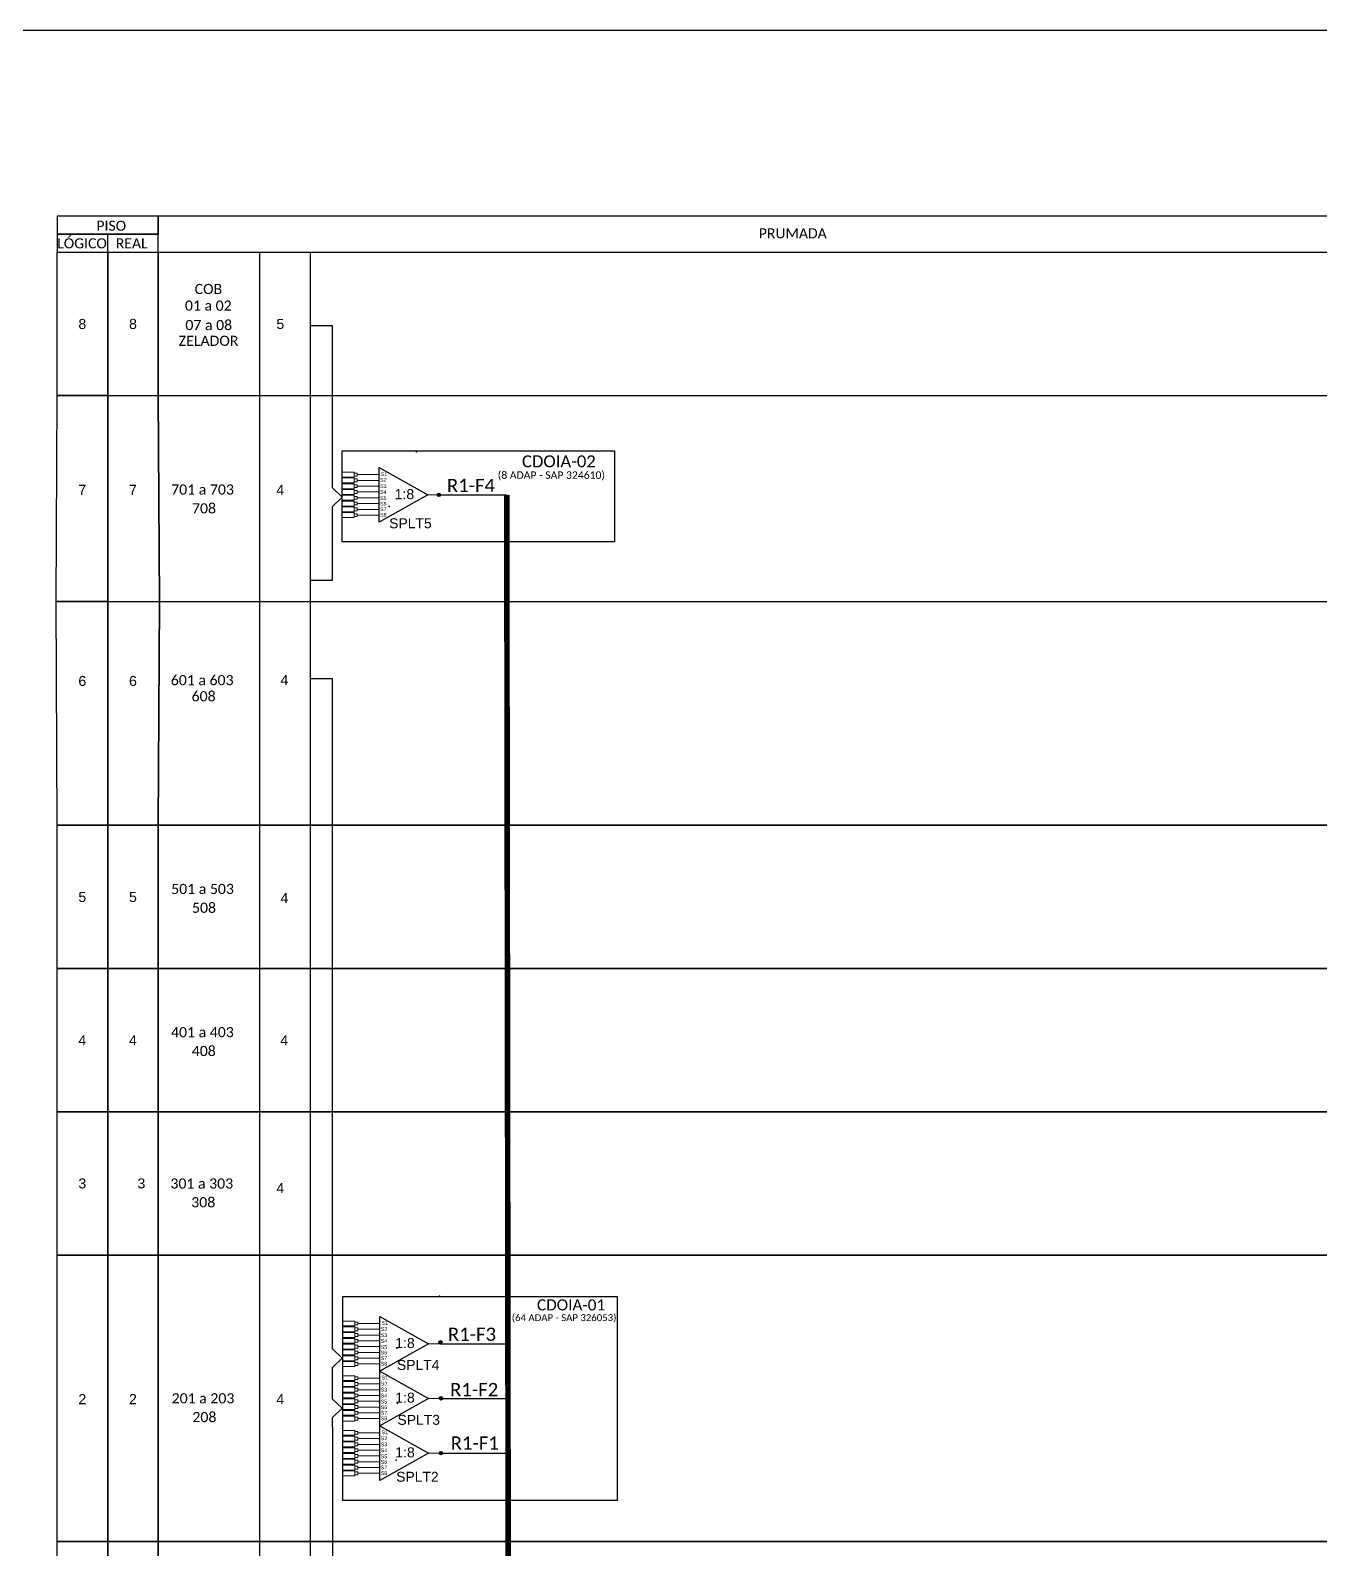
# Model space of a CAD drawing. Header units: metres. Extents: x 0 to 843, y -1 to 595.
# Drawn here: x 502.7 to 670.4, y 396.9 to 594.5 of the extents above; entities that cross this region are included whole.
import ezdxf
from ezdxf.enums import TextEntityAlignment as Align

# ---------------------------------------------------------------- set-up
doc = ezdxf.new("R2010")
doc.units = ezdxf.units.M
doc.styles.add('ARIAL', font='arial.ttf')
doc.styles.add('WMF-Calibri0', font='calibri.ttf')

# ---------------------------------------------------------------- blocks, each defined once
blk = doc.blocks.new('SPLITTER_')
blk.add_point((0, 0))
at = {"style": 'ARIAL', "flags": 4}
blk.add_attdef('SPLT', (0, -3.26), '', height=1.5, dxfattribs=at)
blk = doc.blocks.new('SPLT_1-8_SC-APC_ESQ')
at = {"color": 3, "lineweight": 0}
for points in [[(2.41, -3.02), (0, -3.02)], [(2.41, -3.02), (2.41, -4)], [(2.41, -4), (0, -4)], [(2.41, -4.17), (0, -4.17)], [(2.41, -5.16), (0, -5.16)], [(2.41, -5.32), (0, -5.32)], [(2.41, -4.17), (2.41, -5.16)], [(2.41, -5.32), (2.41, -6.31)], [(2.99, -3.51), (7.37, -3.51)], [(7.37, -4.66), (2.99, -4.66)], [(7.37, -5.82), (2.99, -5.82)], [(2.41, -6.31), (0, -6.31)], [(2.41, -6.48), (0, -6.48)], [(2.41, -7.46), (0, -7.46)], [(2.41, -7.63), (0, -7.63)], [(2.41, -8.62), (0, -8.62)], [(2.41, -8.78), (0, -8.78)], [(2.41, -6.48), (2.41, -7.46)], [(2.41, -7.63), (2.41, -8.62)], [(2.41, -8.78), (2.41, -9.77)], [(7.37, -6.97), (2.99, -6.97)], [(7.37, -8.12), (2.99, -8.12)], [(2.41, -9.77), (0, -9.77)], [(2.41, -9.94), (0, -9.94)], [(2.41, -10.92), (0, -10.92)], [(2.41, -11.09), (0, -11.09)], [(2.41, -12.08), (0, -12.08)], [(2.41, -9.94), (2.41, -10.92)], [(2.41, -11.09), (2.41, -12.08)], [(7.37, -9.28), (2.99, -9.28)], [(7.37, -10.43), (2.99, -10.43)], [(7.37, -11.58), (2.99, -11.58)]]:
    blk.add_lwpolyline(points, dxfattribs=at)
at = {"color": 1}
blk.add_lwpolyline([(7.37, -2.1), (17.04, -7.55), (7.37, -13), (7.37, -2.1)], dxfattribs=at)
at = {"color": 3, "lineweight": 0}
for points in [[(2.99, -3.22), (2.41, -3.22), (2.41, -3.8), (2.99, -3.8)], [(2.99, -4.38), (2.41, -4.38), (2.41, -4.95), (2.99, -4.95)], [(2.99, -5.53), (2.41, -5.53), (2.41, -6.1), (2.99, -6.1)], [(2.99, -6.68), (2.41, -6.68), (2.41, -7.26), (2.99, -7.26)], [(2.99, -7.84), (2.41, -7.84), (2.41, -8.41), (2.99, -8.41)], [(2.99, -8.99), (2.41, -8.99), (2.41, -9.56), (2.99, -9.56)], [(2.99, -10.14), (2.41, -10.14), (2.41, -10.72), (2.99, -10.72)], [(2.99, -11.3), (2.41, -11.3), (2.41, -11.87), (2.99, -11.87)]]:
    blk.add_lwpolyline(points, close=True, dxfattribs=at)
at = {"color": 1, "lineweight": 0}
blk.add_lwpolyline([(17.04, -7.55), (19.26, -7.55)], dxfattribs=at)
at = {"color": 1, "style": 'ARIAL'}
for s, height, p in [('S1', 0.75, (7.7, -3.78)), ('S3', 0.75, (7.55, -6.18)), ('S2', 0.75, (7.56, -4.97)), ('S5', 0.75, (7.55, -8.57)), ('S4', 0.75, (7.55, -7.36)), ('S6', 0.75, (7.55, -9.69)), ('1:8', 2, (10.45, -8.4)), ('S7', 0.75, (7.55, -10.78)), ('S8', 0.75, (7.55, -11.9))]:
    blk.add_text(s, height=height, dxfattribs=at).set_placement(p)
blk = doc.blocks.new('A$C415C251F')
at = {"color": 3}
blk.add_point((0, 0), dxfattribs=at)
blk = doc.blocks.new('LEG_CDOIA8_C-SPLT_ESQ')
at = {"color": 3, "extrusion": (0, 0, -1), "xscale": -1, "zscale": -1}
blk.add_blockref('A$C415C251F', (0, 0), dxfattribs=at)
at = {"color": 1, "style": 'WMF-Calibri0', "flags": 4}
blk.add_attdef('CDO', (21.44, -2.61), '', height=2, dxfattribs=at)
blk.add_attdef('MODELO', text='', height=1.5, dxfattribs=at).set_placement((22.54, -4.54), align=Align.CENTER)
at = {"style": 'ARIAL', "flags": 4}
blk.add_attdef('SPLITAGEM', text='', height=1.5, dxfattribs=at).set_placement((18.61, -12.59), align=Align.CENTER)

msp = doc.modelspace()

# ---------------------------------------------------------------- hatches: boundary and pattern name
h = msp.add_hatch(color=3)
h.dxf.hatch_style = 1
edge = h.paths.add_edge_path()
edge.add_arc((555.84, 534.08), 0.221, 0, 360)
h = msp.add_hatch(color=3)
h.dxf.hatch_style = 1
edge = h.paths.add_edge_path()
edge.add_arc((556.04, 423.78), 0.221, 0, 360)
h = msp.add_hatch(color=3)
h.dxf.hatch_style = 1
edge = h.paths.add_edge_path()
edge.add_arc((556.11, 416.49), 0.221, 0, 360)
h = msp.add_hatch(color=3)
h.dxf.hatch_style = 1
edge = h.paths.add_edge_path()
edge.add_arc((556.11, 409.36), 0.221, 0, 360)

# ---------------------------------------------------------------- linework, layer by layer
for p, q in [((512.75, 565.66), (519.34, 565.66)), ((512.75, 547.01), (512.75, 565.66)), ((519.34, 565.66), (632.67, 565.66)), ((519.34, 565.66), (596.07, 565.66)), ((519.34, 547.01), (519.34, 565.66)), ((519.34, 565.66), (519.34, 547.01)), ((532.52, 565.66), (532.52, 397.84)), ((539.11, 565.66), (539.11, 397.84)), ((602.12, 565.66), (735.18, 565.66)), ((512.75, 547.01), (519.34, 547.01)), ((512.75, 520.19), (512.75, 547.01)), ((519.34, 547.01), (735.18, 547.01)), ((519.5, 520.19), (519.34, 547.01)), ((519.34, 547.01), (519.5, 520.19)), ((532.52, 547.01), (532.52, 360.55)), ((539.11, 547.01), (539.11, 360.55)), ((532.52, 528.36), (532.52, 341.9)), ((539.11, 523.33), (539.11, 341.9)), ((512.75, 520.19), (519.5, 520.19)), ((512.75, 491.07), (512.75, 520.19)), ((519.34, 491.07), (519.5, 520.19)), ((519.5, 520.19), (519.34, 491.07)), ((519.5, 520.19), (735.19, 520.19)), ((519.34, 491.07), (512.75, 491.07)), ((512.75, 491.07), (519.34, 491.07)), ((512.75, 472.43), (512.75, 491.07)), ((735.18, 491.07), (519.34, 491.07)), ((519.34, 491.07), (735.18, 491.07)), ((519.34, 472.43), (519.34, 491.07)), ((519.34, 491.07), (519.34, 472.43)), ((519.34, 472.43), (512.75, 472.43)), ((512.75, 472.43), (519.34, 472.43)), ((512.75, 453.78), (512.75, 472.43)), ((735.18, 472.43), (519.34, 472.43)), ((519.34, 472.43), (735.18, 472.43)), ((519.34, 453.78), (519.34, 472.43)), ((519.34, 472.43), (519.34, 453.78)), ((519.34, 453.78), (512.75, 453.78)), ((512.75, 453.78), (519.34, 453.78)), ((512.75, 435.13), (512.75, 453.78)), ((735.18, 453.78), (519.34, 453.78)), ((519.34, 453.78), (735.18, 453.78)), ((519.34, 435.13), (519.34, 453.78)), ((519.34, 453.78), (519.34, 435.13)), ((519.34, 435.13), (512.75, 435.13)), ((512.75, 435.13), (519.34, 435.13)), ((512.75, 397.84), (512.75, 435.13)), ((735.18, 435.13), (519.34, 435.13)), ((519.34, 435.13), (735.18, 435.13)), ((519.34, 397.84), (519.34, 435.13)), ((519.34, 435.13), (519.34, 397.84)), ((519.34, 397.84), (512.75, 397.84)), ((512.75, 397.84), (519.34, 397.84)), ((512.75, 360.55), (512.75, 397.84)), ((735.18, 397.84), (519.34, 397.84)), ((519.34, 397.84), (735.18, 397.84)), ((519.34, 360.55), (519.34, 397.84)), ((519.34, 397.84), (519.34, 360.55))]:
    msp.add_line(p, q)
at = {"color": 7}
msp.add_lwpolyline([(0.35, 0.54), (841.35, 0.54), (841.35, 594.54), (0.35, 594.54)], close=True, dxfattribs=at)
at = {"color": 0}
for points in [[(506.16, 568), (519.34, 568), (519.34, 570.34), (506.16, 570.34)], [(506.16, 565.66), (519.34, 565.66), (519.34, 568), (506.16, 568)]]:
    msp.add_lwpolyline(points, close=True, dxfattribs=at)
for points in [[(519.34, 570.34), (519.34, 568)], [(735.18, 570.34), (519.34, 570.34)], [(512.75, 565.66), (512.75, 568)], [(539.11, 435.13), (539.11, 397.84)]]:
    msp.add_lwpolyline(points)
for points in [[(506.16, 565.66), (512.75, 565.66), (512.75, 547.01), (506.16, 547.01)], [(506.16, 547.01), (512.75, 547.01), (512.75, 520.19), (506.06, 520.19)], [(506.06, 520.19), (512.75, 520.19), (512.75, 491.07), (506.16, 491.07)], [(506.16, 491.07), (512.75, 491.07), (512.75, 472.43), (506.16, 472.43)], [(506.16, 472.43), (512.75, 472.43), (512.75, 453.78), (506.16, 453.78)], [(506.16, 453.78), (512.75, 453.78), (512.75, 435.13), (506.16, 435.13)], [(506.16, 435.13), (512.75, 435.13), (512.75, 397.84), (506.16, 397.84)], [(506.16, 397.84), (512.75, 397.84), (512.75, 360.55), (506.16, 360.55)]]:
    msp.add_lwpolyline(points, close=True)
at = {"color": 3}
for points in [[(542.01, 534.99), (542.01, 556.08), (539.11, 556.08)], [(542.01, 534.99), (542.01, 542.78)], [(542.01, 522.96), (542.01, 532.58), (543.26, 533.78), (542.01, 534.99), (542.01, 534.99)], [(539.11, 522.96), (542.01, 522.96)], [(542.01, 430.7), (542.01, 510.13), (539.11, 510.13)], [(542.01, 422.91), (542.01, 430.7)], [(542.01, 416.4), (542.01, 420.5), (543.26, 421.71), (542.01, 422.91), (542.01, 422.91)], [(542.01, 412.76), (542.01, 413.99), (543.26, 415.2), (542.01, 416.4), (542.01, 416.4)], [(542.01, 412.76), (542.01, 401.32)], [(542.01, 401.32), (542.01, 350.39), (539.11, 350.39)]]:
    msp.add_lwpolyline(points, dxfattribs=at)
at = {"color": 1}
for points in [[(543.26, 527.99), (543.26, 539.81), (578.67, 539.81), (578.67, 527.99), (543.26, 527.99)], [(579.04, 429.75), (579.04, 403.2), (543.34, 403.2), (543.34, 429.75), (579.04, 429.75)]]:
    msp.add_lwpolyline(points, dxfattribs=at)
at = {"color": 5}
for points in [[(555.84, 534.08), (564.67, 534.08)], [(556.11, 423.59), (564.86, 423.59)], [(556.11, 416.46), (564.86, 416.46)], [(556.11, 409.36), (564.86, 409.36)]]:
    msp.add_lwpolyline(points, dxfattribs=at)
at = {"color": 5, "const_width": 0.726}
msp.add_lwpolyline([(564.67, 534.08), (564.86, 392.74), (654.58, 392.74), (654.58, 384.19)], dxfattribs=at)
at = {"color": 3}
for centre in [(555.84, 534.08), (556.04, 423.78), (556.11, 416.49), (556.11, 409.36)]:
    msp.add_circle(centre, 0.221, dxfattribs=at)

# ---------------------------------------------------------------- block references
at = {"color": 1}
ref = msp.add_blockref('LEG_CDOIA8_C-SPLT_ESQ', (552.93, 539.7), dxfattribs=dict(at, xscale=0.7776000000001768, yscale=0.7776000000001768, zscale=0.7776000000001768))
ref.add_attrib('CDO', 'CDOIA-02', (566.65, 537.67), dxfattribs={"color": 1, "height": 1.555, "style": 'WMF-Calibri0'})
ref.add_attrib('MODELO', '(8 ADAP - SAP 324610)', dxfattribs={"color": 1, "height": 0.972, "style": 'WMF-Calibri0'}).set_placement((570.47, 536.17), align=Align.CENTER)
at = {"xscale": 0.6531839999997474, "yscale": 0.6531839999997474, "zscale": 0.6531839999997474}
for p in [(543.26, 539.01), (543.34, 428.52), (543.34, 421.41), (543.34, 414.29)]:
    msp.add_blockref('SPLT_1-8_SC-APC_ESQ', p, dxfattribs=at)
ref = msp.add_blockref('SPLITTER_', (549.37, 532.56), dxfattribs=dict(xscale=0.8640000000001964, yscale=0.8640000000001964, zscale=0.8640000000001964))
ref.add_attrib('SPLT', 'SPLT5', (549.37, 529.74), dxfattribs={"height": 1.296, "style": 'ARIAL'})
at = {"color": 1}
ref = msp.add_blockref('LEG_CDOIA8_C-SPLT_ESQ', (555.93, 429.8), dxfattribs=dict(at, xscale=0.7185024000001633, yscale=0.7185024000001633, zscale=0.7185024000001633))
ref.add_attrib('CDO', 'CDOIA-01', (568.6, 427.93), dxfattribs={"color": 1, "height": 1.437, "style": 'WMF-Calibri0'})
ref.add_attrib('MODELO', '(64 ADAP - SAP 326053)', dxfattribs={"color": 1, "height": 0.8981, "style": 'WMF-Calibri0'}).set_placement((572.13, 426.54), align=Align.CENTER)
ref = msp.add_blockref('SPLITTER_', (550.38, 423.01), dxfattribs=dict(xscale=0.8640000000001964, yscale=0.8640000000001964, zscale=0.8640000000001964))
ref.add_attrib('SPLT', 'SPLT4', (550.38, 420.19), dxfattribs={"height": 1.296, "style": 'ARIAL'})
ref = msp.add_blockref('SPLITTER_', (550.45, 415.86), dxfattribs=dict(xscale=0.8640000000001964, yscale=0.8640000000001964, zscale=0.8640000000001964))
ref.add_attrib('SPLT', 'SPLT3', (550.45, 413.04), dxfattribs={"height": 1.296, "style": 'ARIAL'})
ref = msp.add_blockref('SPLITTER_', (550.28, 408.45), dxfattribs=dict(xscale=0.8640000000001964, yscale=0.8640000000001964, zscale=0.8640000000001964))
ref.add_attrib('SPLT', 'SPLT2', (550.28, 405.63), dxfattribs={"height": 1.296, "style": 'ARIAL'})

# ---------------------------------------------------------------- texts
at = {"color": 0, "style": 'WMF-Calibri0'}
for s, p in [('     PISO', (508.98, 568.46)), ('  LÓGICO', (505.26, 566.17)), ('    REAL', (511.96, 566.17)), ('PRUMADA', (597.46, 567.47))]:
    msp.add_text(s, height=1.31, dxfattribs=at).set_placement(p)
at = {"style": 'WMF-Calibri0'}
for s, p in [('COB', (524.07, 560.22)), ('01 a 02', (522.8, 558.06)), ('07 a 08', (522.86, 555.53)), (' ZELADOR', (521.53, 553.48)), ('701 a 703', (521.01, 534.12)), ('708', (523.72, 531.67)), ('601 a 603', (520.96, 509.31)), ('608', (523.67, 507.22)), ('501 a 503', (521.01, 482.13)), ('508', (523.72, 479.68)), ('401 a 403', (520.99, 463.49)), ('408', (523.69, 461.04)), ('301 a 303', (520.91, 443.79)), ('308', (523.62, 441.35)), ('201 a 203', (521.07, 415.83)), ('208', (523.77, 413.39))]:
    msp.add_text(s, height=1.319, dxfattribs=at).set_placement(p)
at = {"color": 5, "style": 'WMF-Calibri0'}
for s, p in [('R1-F4', (556.89, 534.44)), ('R1-F3', (557.02, 423.96)), ('R1-F2', (557.3, 416.76)), ('R1-F1', (557.38, 409.8))]:
    msp.add_text(s, height=1.728, dxfattribs=at).set_placement(p)
at = {"style": 'ARIAL', "flags": 12}
for tag, text, p in [('8', 'XX', (509.45, 556.33)), ('8', 'XX', (516.04, 556.33)), ('5', 'XX', (535.21, 556.33)), ('7', 'XX', (509.45, 534.74)), ('7', 'XX', (516.04, 534.74)), ('4', 'XX', (535.21, 534.74)), ('6', 'XX', (509.45, 509.86)), ('6', 'XX', (516.04, 509.86)), ('4', 'XX', (535.74, 509.99)), ('5', 'XX', (509.45, 481.75)), ('5', 'XX', (516.04, 481.75)), ('4', 'XX', (535.74, 481.61)), ('4', 'XX', (509.45, 463.1)), ('4', 'XX', (516.04, 463.1)), ('4', 'XX', (535.72, 463.1)), ('3', 'XX', (509.45, 444.46)), ('3', 'XX', (517.14, 444.46)), ('4', 'XX', (535.21, 443.87)), ('2', 'XX', (509.45, 416.38)), ('2', 'PL', (516.04, 416.38)), ('4', '0', (535.21, 416.38))]:
    msp.add_attdef(tag, text=text, height=1.31, dxfattribs=at).set_placement(p, align=Align.MIDDLE_CENTER)

doc.saveas('drawing.dxf')
